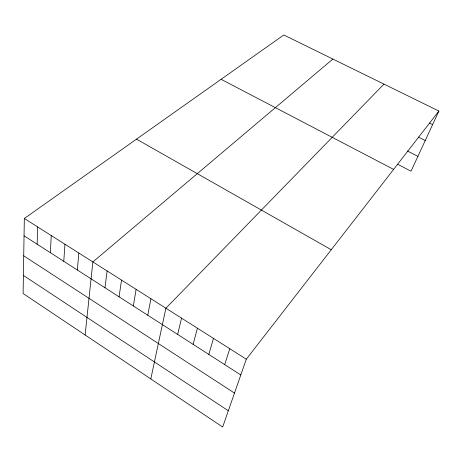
<?xml version="1.0" encoding="UTF-8"?>
<svg xmlns="http://www.w3.org/2000/svg" width="462" height="462" viewBox="0 0 462 462"><rect width="100%" height="100%" fill="white"/><g stroke="black" fill="none" stroke-linecap="round" stroke-linejoin="round"><path stroke-width="0.69" d="M24.33 218.48L23.1 293.514L222.667 427.021L246.298 359.193L438.9 111.053L283.784 34.979L24.33 218.48L246.298 359.193M37.127 244.202L37.699 226.958M50.37 252.702L51.236 235.539M63.773 261.307L64.94 244.225M77.345 270.016L78.817 253.02M85.124 335.008L92.868 261.931L332.871 59.055M104.984 287.762L107.103 270.951M119.069 296.806L121.518 280.093M133.327 305.959L136.117 289.345M147.771 315.234L150.907 298.723M150.808 378.95L165.893 308.223L383.98 84.119M177.662 334.424L181.537 318.139M193.133 344.352L197.395 328.193M208.807 354.418L213.473 338.386M224.699 364.622L229.77 348.718M438.9 111.053L411.036 171.2L397.684 164.264M429.383 123.025L432.611 124.625M418.277 137.029L425.236 140.54M407.363 150.97L417.908 156.364M221.113 79.308L393.618 169.392M136.509 139.143L331.254 249.734M24.047 235.799L240.8 374.959M23.718 255.815L234.482 393.098M23.395 275.416L228.326 410.77"/></g></svg>
